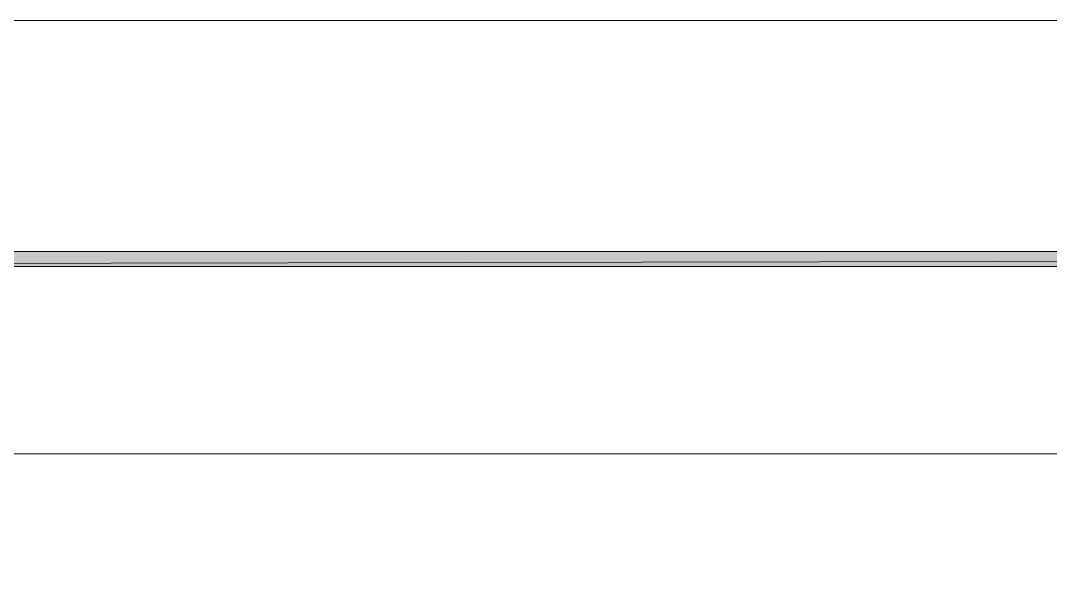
# Model space of a CAD drawing. Header units: millimetres. Extents: x 0 to 420, y 0 to 297.
# Drawn here: x 103.79 to 151.33, y 271.29 to 296.97 of the extents above; entities that cross this region are included whole.
import ezdxf

# ---------------------------------------------------------------- set-up
doc = ezdxf.new("R2010")
doc.units = ezdxf.units.MM

msp = doc.modelspace()

# ---------------------------------------------------------------- hatches: boundary and pattern name
h = msp.add_hatch(color=7)
h.paths.add_polyline_path([(394.166, 285.623), (394.166, 286.321), (26.183, 285.623), (394.166, 285.623)])
h.paths.add_polyline_path([(394.166, 286.321), (26.183, 285.623), (26.183, 286.321), (394.166, 286.321)])

# ---------------------------------------------------------------- linework, layer by layer
at = {"lineweight": 13}
msp.add_lwpolyline([(0.191, 0), (0.191, 296.968), (420.158, 296.968), (420.158, 0)], close=True, dxfattribs=at)
at = {"lineweight": 0}
for points in [[(394.166, 285.623), (394.166, 286.321), (26.183, 285.623)], [(394.166, 286.321), (26.183, 285.623), (26.183, 286.321)]]:
    msp.add_lwpolyline(points, close=True, dxfattribs=at)
at = {"lineweight": 13}
msp.add_lwpolyline([(394.166, 276.987), (26.183, 276.987)], dxfattribs=at)

doc.saveas('drawing.dxf')
